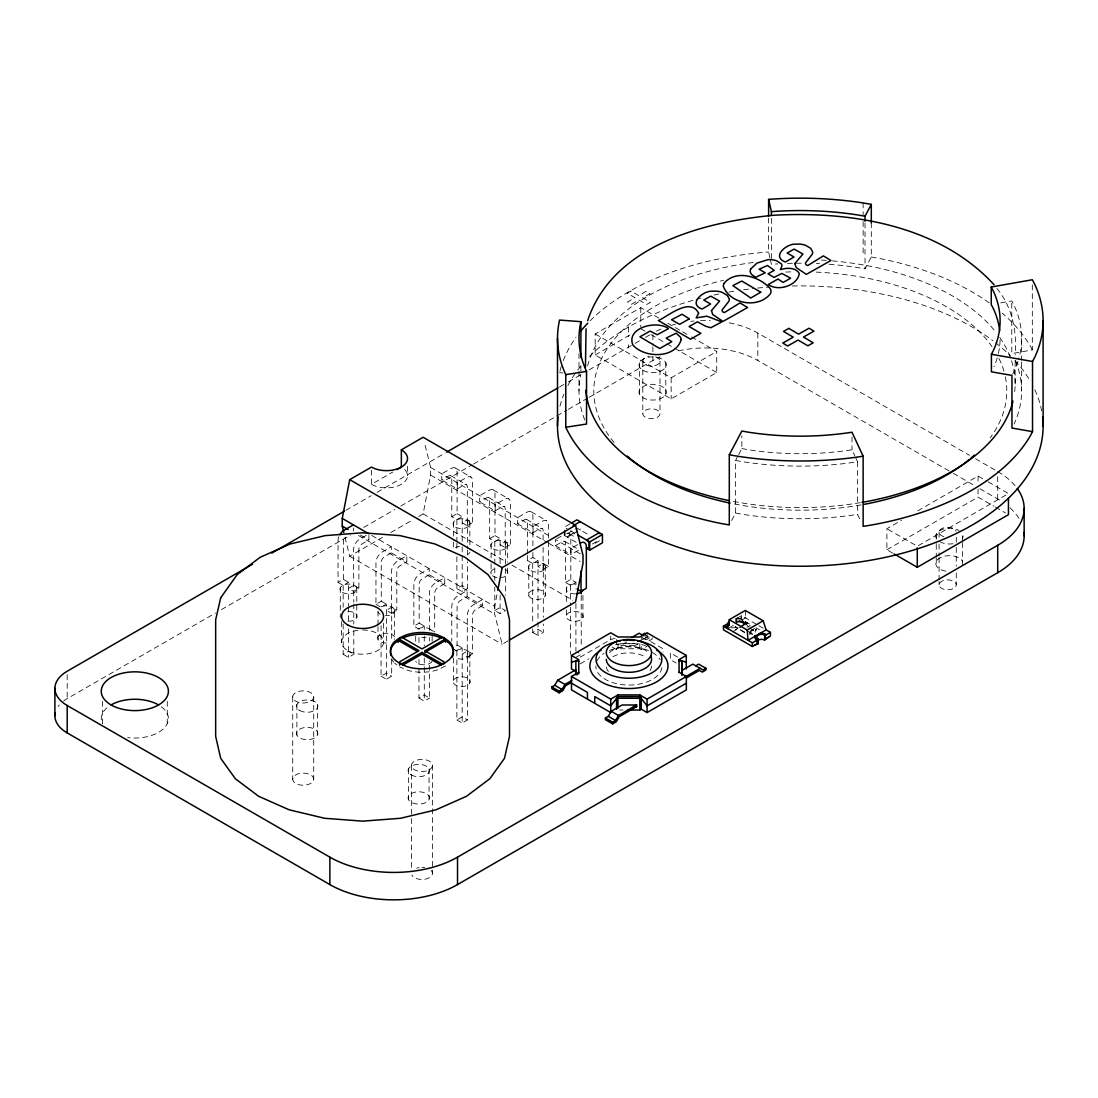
<?xml version="1.0" encoding="UTF-8"?>
<svg xmlns="http://www.w3.org/2000/svg" width="1098" height="1098" viewBox="0 0 1098 1098"><rect width="100%" height="100%" fill="white"/><g stroke="black" fill="none" stroke-linecap="round" stroke-linejoin="round"><path stroke-width="0.75" stroke-dasharray="5 3.75" d="M755.918 630.321L755.918 628.934L755.836 630.376A2.457 1.414 0 0 0 755.836 632.379L755.836 631.721A2.457 1.414 0 0 1 755.836 629.717L755.836 629.552M756.124 630.046L756.138 629.291M418.722 516.417L423.128 513.878L430.594 475.105L430.594 467.419L424.308 442.027M508.017 640.889L502.143 644.279L494.676 614.111L494.676 606.425L497.476 591.891M1012.658 374.075L1014.058 371.412A221.302 127.766 0 0 0 1018.244 360.528M731.652 520.507L735.578 513.082L735.578 460.46L737.938 456.013M738.721 454.517L741.864 448.588L741.864 435.837M829.182 264.302A221.302 127.766 0 0 1 857.579 267.555L865.018 268.859L871.304 257.001L871.304 223.045M445.486 665.964L437.677 669.821A31.485 18.172 0 0 1 406.205 669.821L399.686 666.925M692.907 300.344A242.795 140.173 0 0 0 665.402 309.512C641.301 318.914 618.16 331.322 598.424 348.19A242.795 140.173 0 0 0 587.801 358.25M691.507 336.935L716.733 351.497L716.733 372.551L671.153 398.876L595.185 355.011L595.185 333.957L640.765 307.646L658.869 318.091M371.495 470.205L371.495 484.3L392.823 472.003M595.185 355.011L630.472 334.643M345.952 510.296L371.165 495.733M377.094 492.316L445.294 452.939M559.472 387.018L566.884 382.735M568.366 381.884L580.224 375.036M589.118 369.889L633.601 344.209M635.083 343.358L639.544 340.792M645.473 337.361L649.92 334.794M451.772 516.76L457.084 513.699L457.084 471.893A8.441 4.872 -60 0 0 451.113 468.448L441.739 473.856L441.739 479.991L448.794 475.928A4.227 2.443 -60 0 1 451.772 477.644L451.772 516.76L456.878 519.711L462.189 516.65L462.189 541.273M63.574 701.032A41.971 24.238 0 0 1 67.198 698.644L215.469 613.041M221.398 609.623L350.399 535.138M363.74 527.438L394.882 509.458M400.811 506.041L471.989 464.948M473.471 464.083L566.884 410.158M568.366 409.293L587.636 398.176M589.118 397.311L652.885 360.501A74.211 42.836 0 0 1 660.186 356.809M366.238 535.371L359.54 539.242A8.441 4.872 -60 0 0 353.57 549.576L353.789 602.184M368.914 535.357L368.914 539.955L361.873 544.032A4.227 2.443 -60 0 0 358.881 549.192L358.881 588.308L353.57 591.383L348.464 588.432L353.789 585.371L358.881 588.308M457.262 488.953L464.303 484.891A4.227 2.443 -60 0 1 467.295 486.606L467.295 525.722L462.189 522.785L467.501 519.711L472.607 522.662L472.607 480.855A8.441 4.872 -60 0 0 466.636 477.41L457.262 482.818L457.262 488.953L441.739 479.991M344.992 537.224L349.713 556.274L383.49 536.771M390.833 532.53L412.848 519.807M595.185 333.957L671.153 377.822L716.733 351.497M338.857 536.702A8.441 4.872 -60 0 0 338.06 540.614L338.06 582.42L343.372 579.346L348.464 582.297L348.464 605.835M391.3 552.884L384.259 556.947A4.227 2.443 -60 0 0 381.267 562.121L381.267 601.237L375.955 604.298L375.955 562.505A8.441 4.872 -60 0 1 381.926 552.157L391.3 546.749L391.3 552.884L406.823 561.847L406.823 555.712L397.449 561.119A8.441 4.872 -60 0 0 391.478 571.454L391.478 613.26L386.372 610.323L391.684 607.249L396.79 610.2L396.79 571.084A4.227 2.443 -60 0 1 399.782 565.909L406.823 561.847M489.681 538.651L494.992 535.577L494.992 493.771A8.441 4.872 -60 0 0 489.022 490.326L479.648 495.747L479.648 501.882L486.689 497.806A4.227 2.443 -60 0 1 489.681 499.535L489.681 538.651L494.786 541.602L500.098 538.528L500.098 564.839M338.06 582.42L343.152 585.371L348.464 582.297M467.295 525.722L472.607 522.662M495.171 510.831L502.211 506.768A4.227 2.443 -60 0 1 505.204 508.498L505.204 547.614L500.098 544.663L505.409 541.602L510.515 544.539L510.515 502.733A8.441 4.872 -60 0 0 504.545 499.288L495.171 504.696L495.171 510.831L479.648 501.882M429.208 574.762L422.167 578.838A4.227 2.443 -60 0 0 419.175 583.999L419.175 623.129L413.864 626.189L413.864 584.383A8.441 4.872 -60 0 1 419.834 574.048L429.208 568.627L429.208 574.762L444.731 583.724L444.731 577.589L435.357 583.011A8.441 4.872 -60 0 0 429.387 593.345L429.387 631.803M532.901 545.761L532.901 515.662A8.441 4.872 -60 0 0 526.93 512.217L517.556 517.625L517.556 523.76L524.597 519.697A4.227 2.443 -60 0 1 527.589 521.413L527.589 553.735M391.684 659.363L391.684 676.176L386.372 679.25L386.372 604.188L381.061 607.249L375.955 604.298M391.478 613.26L396.79 610.2M505.204 547.614L510.515 544.539M444.731 583.724L437.69 587.801A4.227 2.443 -60 0 0 434.698 592.961L434.698 632.077M517.556 523.76L533.079 532.722L540.12 528.66A4.227 2.443 -60 0 1 543.112 530.375L543.112 540.587M343.152 624.035L343.152 654.298L348.464 651.224L353.789 654.298L353.789 630.76M456.878 556.7L456.878 588.638L462.189 585.577L467.501 588.638L467.501 561.737M569.917 523.911L564.248 527.177L567.433 529.016M343.152 654.298L348.464 657.359L353.789 654.298M456.878 588.638L462.189 591.712L467.501 588.638M556.796 538.734L564.839 534.095M564.248 530.485L564.248 535.44L576.985 528.097L588.981 535.014M565.045 530.156L565.045 534.987L567.433 536.359L577.342 530.65M577.342 531.569L567.433 537.279L567.433 536.359M527.589 555.437L527.589 560.529L532.901 557.468L538.006 560.419L538.006 635.481L543.318 632.407L543.318 624.007M482.64 605.616L475.585 609.678A4.227 2.443 -60 0 0 472.607 614.853L472.607 653.969L467.501 651.018L462.189 654.092L467.295 657.029L467.295 615.223A8.441 4.872 -60 0 1 473.265 604.888L482.64 599.481L482.64 605.616L467.117 596.653L460.076 600.716A4.227 2.443 -60 0 0 457.084 605.89L457.084 645.006L451.772 648.081M580.348 553.886L555.464 539.516L555.464 545.651L562.505 541.575A4.227 2.443 -60 0 1 565.497 543.304L565.497 582.42L570.589 585.371L575.915 582.297L575.915 589.022M424.281 629.429L424.281 626.066L418.969 629.14L413.864 626.189M527.589 560.529L532.695 563.48L538.006 560.419M548.424 566.431L543.318 563.48L538.006 566.554L543.112 569.491L548.424 566.431L548.424 539.667M577.672 544.608L570.987 548.465L570.987 554.6L578.028 550.537A4.227 2.443 -60 0 1 579.524 550.139M592.193 544.114L599.261 540.038L599.261 540.957L592.193 545.033M381.061 625.75L381.061 676.176L386.372 673.115L391.684 676.176M494.786 610.529L500.098 607.455L505.409 610.529L500.098 613.59L494.786 610.529L494.786 586.991M565.497 582.42L570.809 579.346L575.915 582.297M453.049 648.808L456.878 651.018L462.189 647.957L462.189 723.019L467.501 719.945L467.501 651.018M467.295 657.029L472.607 653.969M418.969 659.404L418.969 698.067L424.281 694.993L429.593 698.067L429.593 661.078M532.695 629.044L532.695 632.407L538.006 629.346L543.318 632.407M418.969 698.067L424.281 701.128L429.593 698.067M456.878 651.018L456.878 719.945L462.189 716.884L467.501 719.945M575.915 657.359L581.226 654.298L577.232 651.992M580.211 657.139L610.735 639.516L615.1 638.254M580.211 663.865L588.926 658.827M620.919 645.391L635.467 645.391L635.467 643.716L620.919 643.716L620.919 645.391L626.738 642.028M612.19 647.065L616.554 649.591L618.009 648.753L639.818 648.753L641.273 649.591L647.093 646.228M642.275 639.777L646.365 637.416M635.467 645.391L638.377 643.716M644.91 636.579L649.275 639.091L652.185 637.416L652.185 639.091L648.547 641.191L641.273 636.991M892.688 553.09L886.896 549.741L886.896 528.701L901.609 520.205M917.777 510.872L978.057 476.065L986.745 481.075M736.895 618.366L741.521 615.69L757.428 624.872M737.129 617.872A2.512 1.455 0 0 0 740.807 617.954L743.689 616.28L745.858 617.529L738.913 622.209M737.129 618.545A2.512 1.455 0 0 0 740.807 618.613L743.689 616.28M737.472 621.701L741.521 619.368L750.195 624.378M735.742 623.376L739.791 621.043L745.569 624.378L745.899 623.513L749.371 627.123M741.74 619.903L743.181 621.413L741.74 619.903L745.858 617.529M729.182 627.823L733.354 625.421M743.181 621.413L741.013 622.662L739.572 621.825L743.181 620.741M743.044 623.17L745.35 621.825L747.518 623.074L745.213 625.078L743.044 623.17L745.213 625.078M743.044 623.829L745.35 622.497L747.518 623.746M735.358 629.607L738.268 627.919M739.736 627.082L745.268 623.28L749.083 627.274M732.435 631.954L738.268 628.591M739.736 627.74L747.518 623.074M747.011 627.301L749.44 625.915M886.896 549.741L978.057 497.12L993.978 506.302M750.414 630.925L754.587 628.509M749.467 632.297L755.259 628.962M747.093 630.677L750.552 632.681L754.024 630.677L750.552 628.674M1000.717 302.897L1011.78 300.934L1014.058 305.271A221.302 127.766 0 0 1 1018.642 359.156M1032.326 284.89L1032.326 349.933L1011.78 353.57L1011.78 300.934M749.673 625.86L750.428 625.86M619.629 710.008L622.991 710.008M559.582 372.675L562.862 372.922M871.304 257.001L878.345 258.236A242.795 140.173 0 0 1 991.714 304.736M741.864 448.588L748.589 449.768A199.809 115.359 0 0 0 852.007 449.768L854.793 455.766M735.578 460.46L743.017 461.764A221.302 127.766 0 0 0 857.579 461.764L857.579 514.386L860.365 520.383M735.578 513.082L743.017 514.386A221.302 127.766 0 0 0 857.579 514.386M642.728 638.254L647.093 639.516L663.055 648.726L663.055 652.088M729.209 322.812A74.211 42.836 0 0 1 757.826 333.078L969.561 455.341M975.491 458.758L996.215 470.726M988.186 481.912L1008.444 493.606L917.283 546.241L886.896 528.701M678.454 350.866A74.211 42.836 0 0 1 757.826 360.501L951.801 472.497M953.284 473.348L974.008 485.316M979.938 488.734L997.698 499A90.269 52.114 0 0 1 1000.429 500.633M995.433 507.139L1005.562 512.986M667.776 323.237L681.131 330.951M682.613 331.802L690.024 336.084M640.765 328.7L645.157 331.225M650.99 334.602L665.608 343.029M667.062 343.88L672.909 347.256M674.364 348.093L716.733 372.551M758.869 625.709L766.088 629.881M755.973 627.713L759.445 629.717M570.37 530.705L574.776 533.257M744.719 632.146L735.166 626.629L744.719 632.805M455.341 468.023L470.864 476.985M493.249 489.914L508.758 498.876M531.144 511.792L546.667 520.754M569.052 533.683L576.107 537.759M564.248 535.44L577.713 543.222M450.894 475.709L466.417 484.671M488.802 497.6L504.325 506.562M526.711 519.491L542.234 528.44M564.619 541.369L578.728 549.522M430.594 467.419L549.865 536.277M555.464 545.651L570.987 554.6M430.594 475.105L547.504 542.604M548.986 543.455L580.073 561.407M457.084 513.699L462.189 516.65M494.992 535.577L500.098 538.528M644.91 634.891L652.185 639.091M677.59 657.112L670.329 652.926L670.329 659.651L676.135 663M423.128 513.878L506.013 561.723M511.929 565.141L572.607 600.181M371.714 535.44L494.676 606.425M532.695 632.407L538.006 635.481M360.446 535.069L368.914 539.955M358.524 535.508L494.676 614.111M349.713 556.274L502.143 644.279M381.267 601.237L386.372 604.188M419.175 623.129L424.281 626.066M429.593 629.14L433.422 631.35M457.084 645.006L462.189 647.957M381.061 676.176L386.372 679.25M456.878 719.945L462.189 723.019M394.676 663.165L396.982 664.894M745.281 623.293L739.791 621.043M996.915 288.486C1012.232 306.905 1017.077 331.418 1015.156 354.846M1032.326 349.933L1030.212 345.911A242.795 140.173 0 0 0 1002.186 313.095M855.493 457.262L857.579 461.764M768.614 218.035L768.614 251.991L770.014 258.154M770.357 259.691L771.414 264.302A221.302 127.766 0 0 1 777.809 263.877M745.281 610.461L745.858 618.201M1021.607 338.349L1021.607 360.419M1021.607 362.107L1021.607 390.97M1015.156 361.544L1015.156 384.973M997.698 476.724L997.698 499M978.057 476.065L978.057 482.544M978.057 489.022L978.057 497.12M962.617 540.943L962.617 534.095A13.643 7.878 0 0 1 962.617 538.171M962.617 542.659L962.617 565.594M956.276 537.293L956.276 545.788M956.276 547.49L956.276 566.156M956.276 572.95L956.276 584.836A8.592 4.968 0 0 1 943.374 589.132A8.592 4.968 0 0 1 943.374 580.54A8.592 4.968 0 0 1 956.276 584.836M939.078 532.201L939.078 537.293M939.078 544.086L939.078 555.972M939.078 557.674L939.078 579.744M939.078 581.446L939.078 584.836M936.265 534.095L936.265 543.318M936.265 544.375L936.265 557.015M936.265 558.086L936.265 565.594M865.018 223.031L865.018 268.859M863.138 202.938L863.138 214.824M863.138 221.618L863.138 255.573M852.007 437.004L852.007 449.768M771.414 218.461L771.414 260.912M757.826 333.078L757.826 360.501M752.363 634.383L752.363 633.724A2.457 1.414 0 0 0 749.399 633.491M741.521 615.69L741.521 619.368M736.319 618.696L736.319 622.374M735.742 618.366L735.742 621.701M671.153 377.822L671.153 398.876M665.8 362.724L665.8 394.223A13.643 7.878 0 0 1 642.975 397.751A13.643 7.878 0 0 1 649.096 384.575A13.643 7.878 0 0 1 665.8 394.223M659.994 361.146L659.994 413.781A8.592 4.968 0 0 1 647.106 418.077A8.592 4.968 0 0 1 647.106 409.485A8.592 4.968 0 0 1 659.994 413.781M652.885 334.794L652.885 345.074M652.885 346.79L652.885 355.368M652.885 357.07L652.885 360.501M647.093 632.805L647.093 639.516M642.81 361.146L642.81 413.781M641.273 637.842L641.273 649.591M640.765 307.646L640.765 327.08M639.818 643.716L639.818 648.753M639.448 362.724L639.448 394.223M628.619 326.943L628.619 336.661M628.619 344.758L628.619 347.997M618.009 643.716L618.009 648.753M616.554 639.516L616.554 649.591M610.735 636.154L610.735 639.516M582.942 595.363L582.942 617.639A8.523 4.914 0 0 1 568.682 619.848A8.523 4.914 0 0 1 572.497 611.613A8.523 4.914 0 0 1 582.942 617.639M581.226 595.459L581.226 645.885M580.897 365.812L580.897 370.904M580.169 529.016L580.169 529.936M579.003 353.625L579.003 390.97M575.915 603.571L575.915 651.224M570.809 579.346L570.809 537.54A8.441 4.872 -60 0 0 566.376 533.436M570.589 585.371L570.589 605.547M570.589 607.221L570.589 654.298M566.472 587.677L566.472 603.927M566.472 609.953L566.472 617.639M548.424 538.006L548.424 524.624A8.441 4.872 -60 0 0 542.453 521.179L533.079 526.587L533.079 532.722M545.239 565.909L545.239 595.871A8.523 4.914 0 0 1 530.993 598.081A8.523 4.914 0 0 1 534.808 589.846A8.523 4.914 0 0 1 545.239 595.871M543.318 563.48L543.318 617.282M543.112 547.38L543.112 569.491M532.901 552.445L532.901 557.468M532.695 563.48L532.695 622.319M528.783 565.909L528.783 595.871M507.551 544.141L507.551 562.121M507.551 568.133L507.551 574.117M505.409 541.602L505.409 566.815M505.409 568.49L505.409 595.391M500.098 595.102L500.098 613.59M494.786 541.602L494.786 580.266M491.081 544.141L491.081 562.121M491.081 563.837L491.081 574.117M469.848 522.387L469.848 549.796M469.848 652.967L469.848 682.929A8.523 4.914 0 0 1 455.601 685.138A8.523 4.914 0 0 1 459.417 676.903A8.523 4.914 0 0 1 469.848 682.929M467.501 519.711L467.501 548.286M467.501 549.974L467.501 560.062M467.117 596.653L467.117 590.518L457.742 595.926A8.441 4.872 -60 0 0 451.772 606.274L451.772 641.383M462.189 546.9L462.189 591.712M456.878 519.711L456.878 541.561M456.878 543.249L456.878 549.974M453.392 522.387L453.392 540.353M453.392 542.069L453.392 549.796M453.392 658.1L453.392 682.929M432.434 765.471A10.5 6.053 0 0 1 416.691 770.714A10.5 6.053 0 0 1 416.691 760.214A10.5 6.053 0 0 1 432.434 765.471L432.434 868.285M432.434 870L432.434 873.432M432.159 636.346L432.159 641.479M429.593 637.54L429.593 640.903M429.057 768.929L429.057 799.536A10.664 6.149 0 0 1 411.215 802.295A10.664 6.149 0 0 1 416.005 792.001A10.664 6.149 0 0 1 429.057 799.536M424.281 636.154L424.281 645.651M424.281 658.018L424.281 701.128M418.969 637.54L418.969 644.265M415.689 636.346L415.689 642.316M411.448 765.471L411.448 816.871M411.448 818.586L411.448 871.716M408.456 768.929L408.456 799.536M407.523 466.293L407.523 475.695M381.335 606.686A8.523 4.914 0 0 1 394.457 609.431L394.457 639.407M391.684 607.249L391.684 640.875M383.573 623.225L383.573 642.083M378 611.147L378 625.695M378 626.574L378 639.407A8.523 4.914 0 0 0 388.431 642.879M356.768 587.677L356.768 617.639M353.789 603.859L353.789 624.035M353.391 527.932L353.391 530.993M348.464 606.933L348.464 622.058M348.464 628.783L348.464 657.359M343.372 579.346L343.372 540.23A4.227 2.443 -60 0 1 344.854 536.387M343.152 585.371L343.152 607.221M341.588 621.523L341.588 642.083M340.298 587.677L340.298 617.639M317.487 704.518L317.487 735.125A10.664 6.149 0 0 1 299.644 737.883A10.664 6.149 0 0 1 304.421 727.59A10.664 6.149 0 0 1 317.487 735.125M313.712 696.914A10.5 6.053 0 0 1 297.97 702.171A10.5 6.053 0 0 1 297.97 691.671A10.5 6.053 0 0 1 313.712 696.914L313.712 779.182A10.5 6.053 0 0 1 297.97 784.425A10.5 6.053 0 0 1 297.97 773.925A10.5 6.053 0 0 1 313.712 779.182M296.885 704.518L296.885 735.125M292.727 696.914L292.727 779.182M167.267 701.375L167.267 723.651M102.388 701.375L102.388 723.651A33.585 19.393 0 0 1 108.235 706.796M67.198 674.652L67.198 698.644M997.698 471.577A90.269 52.114 0 0 1 1016.501 487.443M656.426 331.171A74.211 42.836 0 0 1 662.794 328.288M672.539 324.953A74.211 42.836 0 0 1 675.462 324.171M690.875 321.357A74.211 42.836 0 0 1 694.06 321.041M700.497 320.63A74.211 42.836 0 0 1 710.2 320.63M952.968 543.743A13.643 7.878 0 0 1 939.792 541.698M936.265 538.171A13.643 7.878 0 0 1 942.619 529.305A13.643 7.878 0 0 1 959.089 530.567M394.457 609.431A8.523 4.914 0 0 1 385.467 615.607M380.21 614.194A8.523 4.914 0 0 1 378 611.984M426.134 637.224A8.523 4.914 0 0 1 421.714 637.224M417.899 628.989A8.523 4.914 0 0 1 432.159 631.199M455.601 650.757A8.523 4.914 0 0 1 467.652 650.757A8.523 4.914 0 0 1 467.652 657.716A8.523 4.914 0 0 1 455.601 657.716M575.462 593.853A8.523 4.914 0 0 1 566.225 588.528A8.523 4.914 0 0 1 576.917 584.191M58.098 706.508A41.971 24.238 0 0 1 59.223 705.067M1010.009 507.852A90.269 52.114 0 0 1 1019.356 519.093M161.42 706.796A33.585 19.393 0 0 1 163.19 729.017A33.585 19.393 0 0 1 127.629 737.582M945.913 571.152A13.643 7.878 0 0 1 939.792 557.976A13.643 7.878 0 0 1 962.617 561.517M347.778 611.462A8.523 4.914 0 0 1 357.056 616.362A8.523 4.914 0 0 1 347.778 621.262M378 639.407A8.523 4.914 0 0 1 384.026 633.381A8.523 4.914 0 0 1 394.457 636.854M432.159 661.161A8.523 4.914 0 0 1 423.924 664.812A8.523 4.914 0 0 1 415.689 661.161M505.341 569.354A8.523 4.914 0 0 1 504.202 576.875A8.523 4.914 0 0 1 491.588 574.913A8.523 4.914 0 0 1 497.106 568.091M469.848 552.349A8.523 4.914 0 0 1 467.652 554.559M455.601 547.6A8.523 4.914 0 0 1 459.417 546.324M651.539 665.964A22.619 13.066 0 0 1 649.412 671.482M608.416 671.482A22.619 13.066 0 0 1 606.302 665.964M612.917 656.728A22.619 13.066 0 0 1 644.91 656.728M661.902 667.625A33.105 19.119 0 0 1 627.48 685.056A33.105 19.119 0 0 1 595.816 665.964M596.941 661.01A33.105 19.119 0 0 1 604.037 653.351M609.459 650.496A33.105 19.119 0 0 1 649.755 651.114M652.322 652.445A33.105 19.119 0 0 1 660.269 659.829M609.321 652.72A22.619 13.066 0 0 1 634.768 646.626L640.23 647.93A22.619 13.066 0 0 1 648.506 652.72M615.566 644.759A39.075 22.564 0 0 1 645.446 645.514M735.674 627.082A4.598 2.663 0 0 1 731.295 627.781M749.399 634.164A2.457 1.414 0 0 1 752.116 634.26M736.442 618.915A4.598 2.663 0 0 1 736.387 621.537M404.695 469.601A21.109 12.188 0 0 1 399.274 485.357A21.109 12.188 0 0 1 371.495 484.3M362.573 629.964A20.986 12.119 0 0 1 380.979 647.916A20.986 12.119 0 0 1 344.868 648.589A20.986 12.119 0 0 1 361.215 629.991M393.715 662.121A31.485 18.172 0 0 1 391.533 658.786M431.034 870.398A10.5 6.053 0 0 1 425.955 879.031A10.5 6.053 0 0 1 411.805 874.996M416.691 868.189A10.5 6.053 0 0 1 419.23 867.571M421.948 867.365A10.5 6.053 0 0 1 424.651 867.571M1005.315 376.779A206.493 119.215 0 0 1 990.149 437.869M861.189 504.888A206.493 119.215 0 0 1 731.68 503.419M614.07 442.467A206.493 119.215 0 0 1 723.486 280.319M785.797 272.057A206.493 119.215 0 0 1 794.238 271.81M816.185 272.112A206.493 119.215 0 0 1 991.974 346.625M998.947 358.442A206.493 119.215 0 0 1 1004.19 372.14M999.743 337.402A214.865 124.047 0 0 1 1014.525 393.084M860.297 502.664A214.865 124.047 0 0 1 728.894 500.551M587.608 365.936A214.865 124.047 0 0 1 753.159 262.518M821.496 260.102A214.865 124.047 0 0 1 826.163 260.391M832.353 260.885A214.865 124.047 0 0 1 996.064 332.419M655.698 356.85A8.592 4.968 0 0 1 657.482 364.66A8.592 4.968 0 0 1 643.963 363.63A8.592 4.968 0 0 1 649.179 356.356M1000.086 339.858A199.809 115.359 0 0 1 998.398 353.405M997.217 357.879A199.809 115.359 0 0 1 993.951 366.746M943.868 536.648A8.592 4.968 0 0 1 942.441 528.262A8.592 4.968 0 0 1 956.111 531.24M1015.266 360.611A221.302 127.766 0 0 1 1014.058 424.048M584.781 419.985A221.302 127.766 0 0 1 580.897 374.294M787.431 263.424A221.302 127.766 0 0 1 803.516 263.218M816.377 263.547A221.302 127.766 0 0 1 819.588 263.698M559.939 406.246A242.795 140.173 0 0 1 563.837 394.237M567.954 385.371A242.795 140.173 0 0 1 574.981 373.842M577.754 370.012A242.795 140.173 0 0 1 582.544 364.069M696.091 299.452A242.795 140.173 0 0 1 704.134 297.352M713.947 295.046A242.795 140.173 0 0 1 720.59 293.66M728.976 292.068A242.795 140.173 0 0 1 737.458 290.654M743.62 289.762A242.795 140.173 0 0 1 752.926 288.582M757.62 288.074A242.795 140.173 0 0 1 768.614 287.086M792.358 285.96A242.795 140.173 0 0 1 992.921 340.723M995.653 342.823A242.795 140.173 0 0 1 1010.572 355.972M1014.964 360.556A242.795 140.173 0 0 1 1030.212 381.006M1034.824 389.776A242.795 140.173 0 0 1 1041.659 410.803M559.939 371.165A242.795 140.173 0 0 1 561.668 365.126M563.26 360.638A242.795 140.173 0 0 1 575.983 337.333M590.024 320.891A242.795 140.173 0 0 1 768.614 251.991M740.779 621.509L743.84 623.033L740.779 621.509M630.911 291.066L627.178 293.207L634.96 297.709L627.589 301.964L631.542 304.256L638.926 299.987L646.708 304.489L650.428 302.334L642.646 297.846L650.03 293.578L646.077 291.286L638.693 295.554L630.911 291.066M642.975 370.342A13.643 7.878 0 0 0 665.8 366.801A13.643 7.878 0 0 0 649.096 357.152A13.643 7.878 0 0 0 642.975 370.342M299.644 710.461A10.664 6.149 0 0 0 317.487 707.702A10.664 6.149 0 0 0 304.421 700.167A10.664 6.149 0 0 0 299.644 710.461M411.215 774.886A10.664 6.149 0 0 0 429.057 772.114A10.664 6.149 0 0 0 416.005 764.579A10.664 6.149 0 0 0 411.215 774.886M342.507 592.426A8.523 4.914 0 0 0 356.768 590.216A8.523 4.914 0 0 0 346.323 584.191A8.523 4.914 0 0 0 342.507 592.426M530.993 570.658A8.523 4.914 0 0 0 545.239 568.462A8.523 4.914 0 0 0 534.808 562.437A8.523 4.914 0 0 0 530.993 570.658M493.29 548.904A8.523 4.914 0 0 0 507.551 546.694A8.523 4.914 0 0 0 497.106 540.669A8.523 4.914 0 0 0 493.29 548.904M455.601 527.136A8.523 4.914 0 0 0 469.848 524.926A8.523 4.914 0 0 0 459.417 518.901A8.523 4.914 0 0 0 455.601 527.136"/><path stroke-width="1.5" d="M417.487 651.512L399.672 641.218L399.686 637.801L406.205 634.905A31.485 18.172 0 0 1 437.677 634.905L444.21 637.801L449.206 641.561A31.485 18.172 0 0 1 449.206 659.733L444.21 663.508L437.677 666.39A31.485 18.172 0 0 1 406.205 666.39L399.686 663.508L394.676 659.733A31.485 18.172 0 0 1 394.676 641.561L399.686 637.801L402.65 637.787L421.948 648.932L441.231 637.787L444.21 637.801L444.21 641.218L424.912 652.363L424.912 650.826L444.21 639.681M586.071 328.796L585.44 367.048M770.425 632.379L765.224 635.385L765.224 639.063L770.425 636.058L770.425 632.379L766.088 629.881L763.179 620.795L745.281 610.461L729.292 619.684L727.796 628.632L725.627 627.383M343.825 532.461L342.247 526.107L342.247 518.421L349.713 479.648L371.495 467.075A21.109 12.188 0 0 0 401.346 467.075L401.346 449.837L423.128 437.265L575.572 525.269L583.024 555.423L583.024 563.109L575.572 601.882L509.486 640.038M497.792 590.271L502.143 567.652L575.572 525.269M587.608 320.74C612.629 245.197 704.147 221.659 774.721 215.181C851.897 211.187 939.449 225.241 994.088 284.766M1032.518 431.651L1011.958 428.042L1011.958 375.42L991.398 371.81L991.398 354.27L993.292 350.66A199.809 115.359 0 0 0 993.292 290.943L991.233 287.031L1032.326 279.757L1034.824 284.519A242.795 140.173 0 0 1 1034.824 357.083L1032.518 361.475L1032.518 431.651L1030.212 436.03A242.795 140.173 0 0 1 863.138 526.381L863.138 456.205L852.007 432.228A199.809 115.359 0 0 1 748.589 432.228L741.864 431.047L729.292 454.778L729.292 524.954L722.251 523.719A242.795 140.173 0 0 1 565.772 427.259L565.772 374.624A242.795 140.173 0 0 1 559.582 320.053L580.897 321.673A221.302 127.766 0 0 0 586.538 371.412L586.538 424.048L565.772 427.259M865.018 221.329L865.018 216.237L871.304 204.365L863.138 202.938A242.795 140.173 0 0 0 768.614 199.369L768.614 216.347M571.482 682.338L565.662 685.687L562.752 690.724L559.115 692.824L551.841 688.624L551.841 686.95L554.751 685.276L557.66 680.238L575.846 669.739M551.841 686.95L559.115 691.15L562.025 689.475L564.935 684.438L571.756 680.499M608.292 716.321L611.202 711.284L622.113 704.985L636.648 704.985L636.648 706.659L619.203 716.733L616.294 721.77L612.657 723.87L605.382 719.67L605.382 717.996L608.292 716.321L615.566 720.508L618.476 715.471L636.648 704.985M755.657 635.618L755.369 636.003A6.231 3.596 0 0 0 756.989 639.475L756.989 640.148A6.231 3.596 0 0 1 755.369 636.675L755.259 635.385L755.657 636.291M397.078 469.532L401.346 467.075A21.109 12.188 0 0 0 401.346 449.837M252.54 564.221L67.198 671.235A41.971 24.238 0 0 0 67.198 705.506L67.198 732.915L329.867 884.576A90.269 52.114 0 0 0 457.523 884.576L997.698 572.703A90.269 52.114 0 0 0 1023.954 532.448M271.81 553.09L344.47 511.146M446.776 452.074L557.99 387.869M353.391 524.858L344.017 530.279A8.441 4.872 -60 0 0 339.804 534.726M571.331 523.087L576.985 519.821L602.445 534.52L602.445 542.796L589.708 550.139L586.524 548.3L586.524 547.38L588.912 548.767L588.912 542.33L586.524 540.038L599.261 532.681L599.261 533.601M573.087 525.75L580.169 521.66M577.713 534.946L589.708 541.877L602.445 534.52M399.686 663.508L402.65 663.508L421.948 652.363L441.231 663.508L444.21 663.508L444.21 661.97L424.912 650.826M441.231 663.508L441.231 665.21L421.948 654.079L402.65 665.21L402.65 663.508M577.191 589.173L581.007 591.383L586.332 588.308L586.332 546.502A8.441 4.872 -60 0 0 580.362 543.057M575.846 671.413L571.482 668.902L571.482 655.465L610.735 632.805L618.009 636.991L639.818 636.991L647.093 632.805L686.291 655.424L686.291 668.86M578.756 661.339L577.301 660.502L575.846 661.339L575.846 674.776M632.105 637.252L639.105 633.217L643.455 635.742M642.001 634.891L644.91 633.217L644.91 634.891M571.482 676.45L610.735 699.124L610.735 712.561L571.482 689.887L571.482 676.45L578.756 672.264M728.962 625.366A2.512 1.455 0 0 0 728.084 623.458L729.237 622.127M723.458 626.121L752.363 642.81L757.565 639.818L757.565 643.483L752.363 646.489L723.458 629.799L723.458 626.121L728.66 623.129M725.627 626.711L728.509 625.037A2.512 1.455 0 0 0 728.084 622.786M610.735 699.124L618.009 694.924L639.818 694.924L647.093 699.124L686.36 676.45L686.36 689.887L647.093 712.561L641.273 709.198L639.818 710.035L628.042 710.022M686.291 662.149L680.472 660.461L679.017 661.298L679.017 659.624L686.291 655.424M686.36 683.176L647.093 705.836L639.818 696.599L618.009 696.599L610.735 705.836L594.745 696.599L594.745 703.324M729.292 619.684L747.203 630.019L763.179 620.795M695.775 665.813L698.685 664.125L705.959 668.325L705.959 670.013L702.322 672.1L699.412 670.425L686.319 677.988M616.554 709.198L616.554 697.45L617.941 698.246L639.818 698.287L641.273 697.45L641.273 709.198M766.088 629.881L748.026 640.312L747.203 630.019M684.754 677.205L700.14 668.325M605.382 717.996L612.657 722.196L615.566 720.508M705.959 668.325L703.049 670.013L692.865 664.125L681.968 670.425L681.968 675.462M756.989 639.475L758.142 638.816A4.598 2.663 0 0 1 758.224 635.097A4.598 2.663 0 0 1 764.647 635.056L765.8 635.056A6.231 3.596 0 0 0 764.51 634.479M758.142 638.816L758.142 643.812L754.093 645.487M757.03 641.273A4.598 2.663 0 0 1 764.647 640.065L768.696 637.06M894.143 553.927L917.283 567.295L1008.444 514.66L1008.444 498.465M67.198 705.506L329.867 857.154A90.269 52.114 0 0 0 457.523 857.154L997.698 545.281A90.269 52.114 0 0 0 1017.27 488.486M402.568 638.226L406.205 636.62A31.485 18.172 0 0 1 437.677 636.62L441.314 638.226M571.482 662.19L577.301 660.502M758.8 634.095L759.789 633.45A6.231 3.596 0 0 1 765.8 634.383M565.772 374.624L586.538 371.412M633.422 706.659L636.648 706.659M865.018 216.237L857.579 214.934A221.302 127.766 0 0 0 771.414 211.667L768.614 199.369M991.398 354.27L1032.518 361.475M729.292 454.778L737.458 456.205A242.795 140.173 0 0 0 863.138 456.205M680.472 660.461L681.927 661.298L681.995 673.939M349.713 479.648L502.143 567.652M679.086 672.264L686.36 676.45M342.247 518.421L368.914 533.82M571.482 655.465L578.756 659.665L578.756 673.939M342.247 526.107L348.162 529.524M575.846 673.939L577.301 674.776M571.482 683.176L587.444 692.385L587.444 699.11M557.66 680.238L564.935 684.438M611.202 711.284L618.476 715.471M554.751 685.276L562.025 689.475M444.21 639.516L449.206 643.277A31.485 18.172 0 0 1 452.349 657.071M679.017 659.624L679.086 672.36M1043.1 320.794L1043.1 426.065M1024.146 508.429L1024.146 535.851M997.698 545.281L997.698 572.703M991.233 287.031L991.233 304.571L993.292 308.483A199.809 115.359 0 0 1 999.674 330.8M917.283 547.861L917.283 567.295M871.304 204.365L871.304 223.045M771.414 211.667L771.414 215.071M764.647 635.056L764.647 640.065M752.363 642.81L752.363 646.489M681.927 661.298L681.927 669.698M647.093 699.124L647.093 712.561M639.818 694.924L639.818 696.599M639.818 698.287L639.818 710.035M618.009 694.924L618.009 696.599M617.941 698.246L617.941 708.32M612.657 722.196L612.657 723.87M589.708 541.877L589.708 550.139M581.226 590.408L581.226 593.771M581.007 570.974L581.007 591.383M580.897 321.673L580.897 357.317M559.115 691.15L559.115 692.824M557.496 338.349L557.496 426.065M457.523 857.154L457.523 884.576M445.486 640.477L445.486 642.193M421.948 652.363L421.948 654.079M399.686 637.801L399.672 641.218M399.686 665.21L399.686 661.792L418.969 650.647L399.672 639.503L394.676 643.277A31.485 18.172 0 0 0 390.943 655.52M398.135 640.683L398.135 642.385M329.867 857.154L329.867 884.576M54.9 688.364L54.9 715.786M111.076 704.93A33.585 19.393 0 0 0 167.267 696.242A33.585 19.393 0 0 0 126.133 672.498A33.585 19.393 0 0 0 111.076 704.93A33.585 19.393 0 0 1 158.565 704.93M582.942 590.216A8.523 4.914 0 0 1 576.917 593.702M67.198 732.915A41.971 24.238 0 0 1 55.257 712.616M650.771 655.863A22.619 13.066 0 0 1 631.872 672.196A22.619 13.066 0 0 1 606.302 659.239M656.549 650.016A39.075 22.564 0 0 1 656.549 681.913A39.075 22.564 0 0 1 601.292 681.913A39.075 22.564 0 0 1 601.292 650.016M637.43 640.889A32.899 18.995 0 0 1 655.877 670.137A32.899 18.995 0 0 1 601.965 670.137A32.899 18.995 0 0 1 620.397 640.889M623.76 640.477A32.899 18.995 0 0 1 627.205 640.271M628.921 640.244A32.899 18.995 0 0 1 634.068 640.477M758.142 643.812A4.598 2.663 0 0 1 757.016 642.632M759.789 634.122A6.231 3.596 0 0 1 763.014 634.122M1012.987 401.154A214.865 124.047 0 0 1 861.985 502.376M728.894 500.551A214.865 124.047 0 0 1 585.742 390.229M974.379 455.094A206.493 119.215 0 0 1 970.646 458.346M969.369 459.417A206.493 119.215 0 0 1 864.414 504.298M730.088 503.09A206.493 119.215 0 0 1 627.301 456.054M1042.578 416.897A242.795 140.173 0 0 1 800.305 566.239A242.795 140.173 0 0 1 558.017 416.897M580.567 331.335A242.795 140.173 0 0 1 587.801 323.169M711.477 310.583L712.698 314.495L722.978 321.426L747.56 307.55L740.011 302.924L724.364 312.587L722.69 311.832L721.976 310.13L728.99 301.099L729.36 299.123L727.37 295.431L722.292 292.411A12.682 7.329 0 0 0 712.973 291.217C703.42 290.105 687.458 303.775 702.075 309.073L710.639 304.022L703.763 300.07L710.749 296.131L719.561 301.113L711.477 310.583M794.856 263.534L796.077 267.459L806.357 274.376L830.939 260.514L823.39 255.889L807.744 265.551L806.069 264.783L805.356 263.095L812.369 254.063L812.74 252.073L810.763 248.395L805.671 245.362A12.682 7.329 0 0 0 796.352 244.181C786.799 243.056 770.837 256.726 785.454 262.024L794.019 256.973L787.142 253.02L794.129 249.081L802.94 254.063L794.856 263.534M681.213 339.502C675.668 358.689 644.773 358.511 632.873 345.033C625.819 327.657 657.029 319.751 668.476 328.645L657.153 334.753L650.126 331.061L639.914 336.812L659.706 348.505L671.784 341.698L666.17 338.102L676.162 333.174L680.486 337.223L681.213 339.502M723.788 283.572L723.253 286.139C729.799 303.789 757.524 308.991 770.014 294.278A13.011 7.508 0 0 0 769.533 287.772C758.279 276.065 735.646 269.271 723.788 283.572M220.671 597.847L215.661 619.807L215.661 736.333L220.671 758.293L235.343 778.743L258.689 796.311L289.117 809.789L324.555 818.271L362.573 821.153L400.605 818.271L436.043 809.789L466.458 796.311L489.818 778.743L504.49 758.293L509.499 736.333L509.499 619.807L504.49 597.847L502.445 594.745L487.979 574.583L464.962 557.262L434.973 543.977L400.056 535.632L362.573 532.777L325.104 535.632L290.174 543.977L260.185 557.262L237.182 574.583L220.671 597.847M750.579 269.134C748.616 273.018 752.816 275.941 755.973 277.163L765.196 272.784L759.13 269.202L767.461 265.496L774.227 270.355L768.024 273.855L774.035 277.41L781.845 273.443L790.629 278.192L783.107 282.433L778.002 279.029L768.339 284.464C778.139 291.944 797.779 285.521 799.275 273.429C795.377 267.102 786.593 267.72 780.376 269.641L782.05 265.716L781.419 263.863L776.78 260.885A12.449 7.192 0 0 0 767.927 259.677L756.989 263.095L750.579 269.134M698.603 313.177L696.187 317.898L706.865 316.197L721.853 321.892L710.79 327.753L705.506 326.188L697.477 321.81L689.077 326.545L700.922 333.325L690.505 339.186L658.388 320.547C667.666 316.553 690.244 296.666 698.603 313.177M760.722 292.233L750.758 298.025L732.86 285.59L741.781 281.047L760.722 292.233M689.352 318.832L679.621 324.322L671.537 319.751L682.078 314.248L689.352 318.832M788.844 328.398L783.505 331.418L793.223 337.168L782.737 343.084L787.65 345.98L798.136 340.064L807.867 345.815L813.206 342.796L803.475 337.045L813.975 331.129L809.061 328.233L798.575 334.149L788.844 328.398M640.23 641.218L634.768 639.914A22.619 13.066 0 0 0 606.645 654.792A22.619 13.066 0 0 0 641.891 663.233A22.619 13.066 0 0 0 640.23 641.218M347.737 624.94A20.986 12.119 0 0 0 382.845 619.519A20.986 12.119 0 0 0 357.152 604.669A20.986 12.119 0 0 0 347.737 624.94"/></g></svg>
